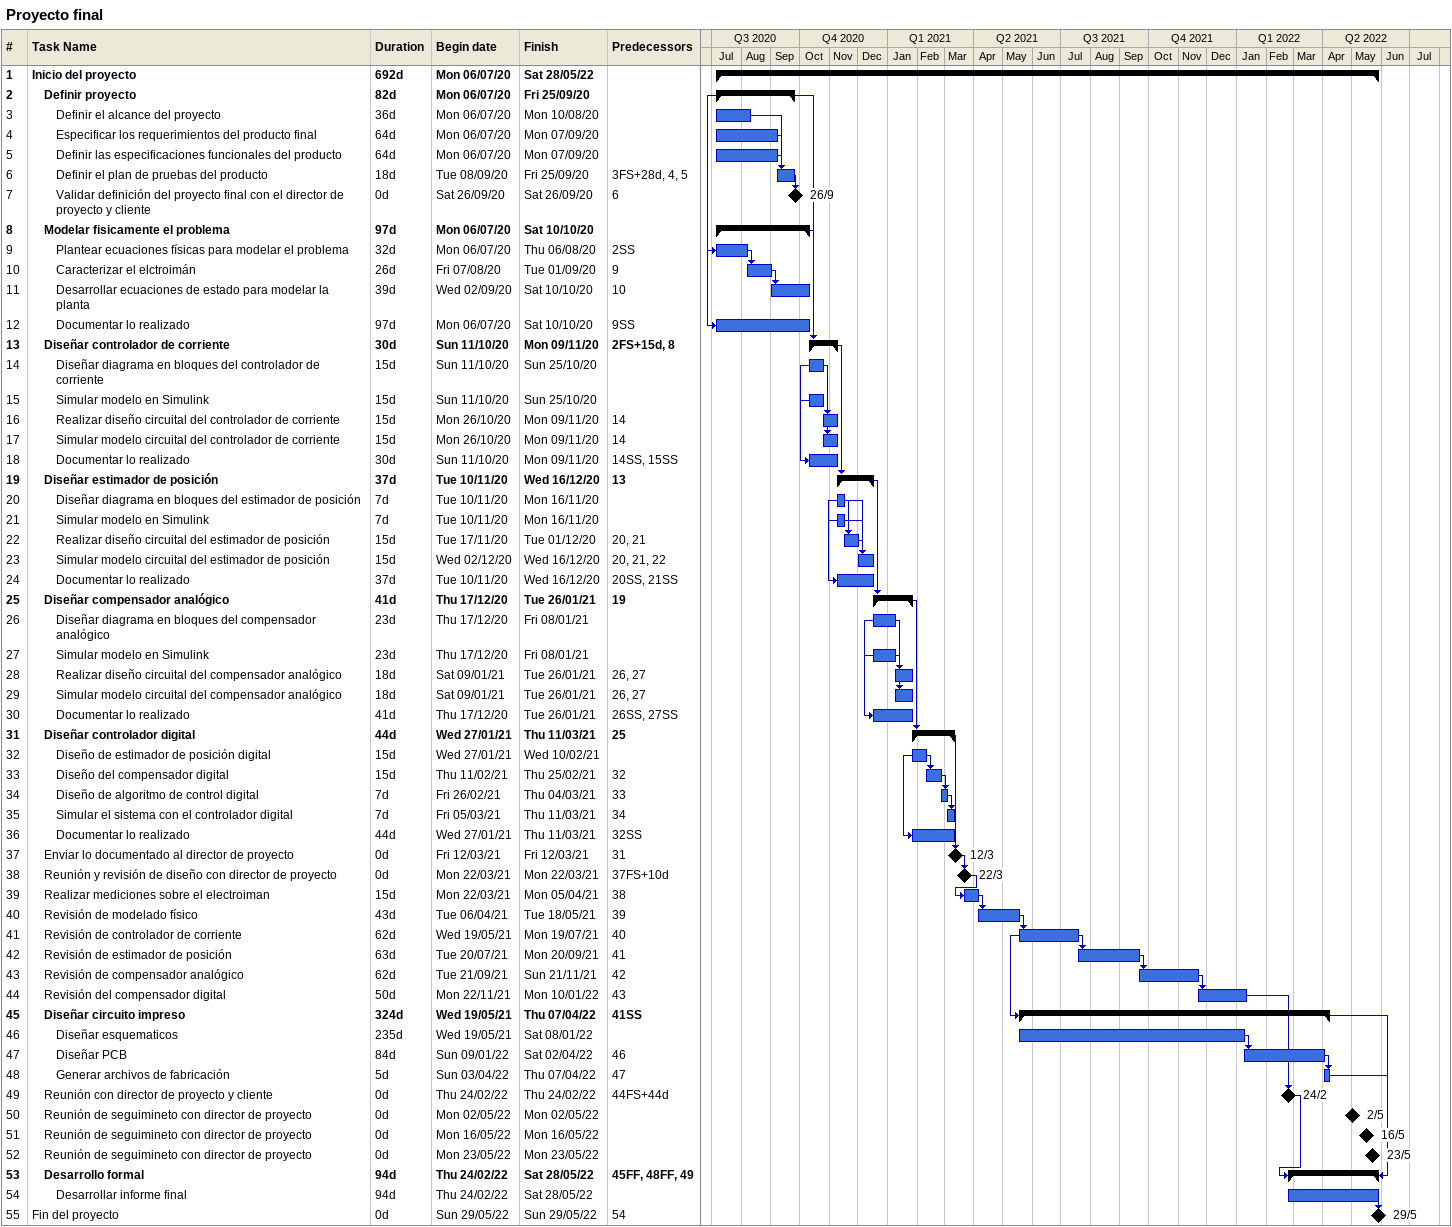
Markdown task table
Proyecto final

| ID | Level | Task | Duration | Start | Finish | Predecessors |
|---|---|---|---|---|---|---|
| 1 | 1 | **Inicio del proyecto** | 692d | 2020-07-06 | 2022-05-28 |  |
| 2 | 2 | **Definir proyecto** | 82d | 2020-07-06 | 2020-09-25 |  |
| 3 | 3 | Definir el alcance del proyecto | 36d | 2020-07-06 | 2020-08-10 |  |
| 4 | 3 | Especificar los requerimientos del producto final | 64d | 2020-07-06 | 2020-09-07 |  |
| 5 | 3 | Definir las especificaciones funcionales del producto | 64d | 2020-07-06 | 2020-09-07 |  |
| 6 | 3 | Definir el plan de pruebas del producto | 18d | 2020-09-08 | 2020-09-25 | 3FS+28d, 4, 5 |
| 7 | 3 | Validar definición del proyecto final con el director de proyecto y cliente | 0d | 2020-09-26 | 2020-09-26 | 6 |
| 8 | 2 | **Modelar fisicamente el problema** | 97d | 2020-07-06 | 2020-10-10 |  |
| 9 | 3 | Plantear ecuaciones físicas para modelar el problema | 32d | 2020-07-06 | 2020-08-06 | 2SS |
| 10 | 3 | Caracterizar el elctroimán | 26d | 2020-08-07 | 2020-09-01 | 9 |
| 11 | 3 | Desarrollar ecuaciones de estado para modelar la planta | 39d | 2020-09-02 | 2020-10-10 | 10 |
| 12 | 3 | Documentar lo realizado | 97d | 2020-07-06 | 2020-10-10 | 9SS |
| 13 | 2 | **Diseñar controlador de corriente** | 30d | 2020-10-11 | 2020-11-09 | 2FS+15d, 8 |
| 14 | 3 | Diseñar diagrama en bloques del controlador de corriente | 15d | 2020-10-11 | 2020-10-25 |  |
| 15 | 3 | Simular modelo en Simulink | 15d | 2020-10-11 | 2020-10-25 |  |
| 16 | 3 | Realizar diseño circuital del controlador de corriente | 15d | 2020-10-26 | 2020-11-09 | 14 |
| 17 | 3 | Simular modelo circuital del controlador de corriente | 15d | 2020-10-26 | 2020-11-09 | 14 |
| 18 | 3 | Documentar lo realizado | 30d | 2020-10-11 | 2020-11-09 | 14SS, 15SS |
| 19 | 2 | **Diseñar estimador de posición** | 37d | 2020-11-10 | 2020-12-16 | 13 |
| 20 | 3 | Diseñar diagrama en bloques del estimador de posición | 7d | 2020-11-10 | 2020-11-16 |  |
| 21 | 3 | Simular modelo en Simulink | 7d | 2020-11-10 | 2020-11-16 |  |
| 22 | 3 | Realizar diseño circuital del estimador de posición | 15d | 2020-11-17 | 2020-12-01 | 20, 21 |
| 23 | 3 | Simular modelo circuital del estimador de posición | 15d | 2020-12-02 | 2020-12-16 | 20, 21, 22 |
| 24 | 3 | Documentar lo realizado | 37d | 2020-11-10 | 2020-12-16 | 20SS, 21SS |
| 25 | 2 | **Diseñar compensador analógico** | 41d | 2020-12-17 | 2021-01-26 | 19 |
| 26 | 3 | Diseñar diagrama en bloques del compensador analógico | 23d | 2020-12-17 | 2021-01-08 |  |
| 27 | 3 | Simular modelo en Simulink | 23d | 2020-12-17 | 2021-01-08 |  |
| 28 | 3 | Realizar diseño circuital del compensador analógico | 18d | 2021-01-09 | 2021-01-26 | 26, 27 |
| 29 | 3 | Simular modelo circuital del compensador analógico | 18d | 2021-01-09 | 2021-01-26 | 26, 27 |
| 30 | 3 | Documentar lo realizado | 41d | 2020-12-17 | 2021-01-26 | 26SS, 27SS |
| 31 | 2 | **Diseñar controlador digital** | 44d | 2021-01-27 | 2021-03-11 | 25 |
| 32 | 3 | Diseño de estimador de posición digital | 15d | 2021-01-27 | 2021-02-10 |  |
| 33 | 3 | Diseño del compensador digital | 15d | 2021-02-11 | 2021-02-25 | 32 |
| 34 | 3 | Diseño de algoritmo de control digital | 7d | 2021-02-26 | 2021-03-04 | 33 |
| 35 | 3 | Simular el sistema con el controlador digital | 7d | 2021-03-05 | 2021-03-11 | 34 |
| 36 | 3 | Documentar lo realizado | 44d | 2021-01-27 | 2021-03-11 | 32SS |
| 37 | 2 | Enviar lo documentado al director de proyecto | 0d | 2021-03-12 | 2021-03-12 | 31 |
| 38 | 2 | Reunión y revisión de diseño con director de proyecto | 0d | 2021-03-22 | 2021-03-22 | 37FS+10d |
| 39 | 2 | Realizar mediciones sobre el electroiman | 15d | 2021-03-22 | 2021-04-05 | 38 |
| 40 | 2 | Revisión de modelado físico | 43d | 2021-04-06 | 2021-05-18 | 39 |
| 41 | 2 | Revisión de controlador de corriente | 62d | 2021-05-19 | 2021-07-19 | 40 |
| 42 | 2 | Revisión de estimador de posición | 63d | 2021-07-20 | 2021-09-20 | 41 |
| 43 | 2 | Revisión de compensador analógico | 62d | 2021-09-21 | 2021-11-21 | 42 |
| 44 | 2 | Revisión del compensador digital | 50d | 2021-11-22 | 2022-01-10 | 43 |
| 45 | 2 | **Diseñar circuito impreso** | 324d | 2021-05-19 | 2022-04-07 | 41SS |
| 46 | 3 | Diseñar esquematicos | 235d | 2021-05-19 | 2022-01-08 |  |
| 47 | 3 | Diseñar PCB | 84d | 2022-01-09 | 2022-04-02 | 46 |
| 48 | 3 | Generar archivos de fabricación | 5d | 2022-04-03 | 2022-04-07 | 47 |
| 49 | 2 | Reunión con director de proyecto y cliente | 0d | 2022-02-24 | 2022-02-24 | 44FS+44d |
| 50 | 2 | Reunión de seguimineto con director de proyecto | 0d | 2022-05-02 | 2022-05-02 |  |
| 51 | 2 | Reunión de seguimineto con director de proyecto | 0d | 2022-05-16 | 2022-05-16 |  |
| 52 | 2 | Reunión de seguimineto con director de proyecto | 0d | 2022-05-23 | 2022-05-23 |  |
| 53 | 2 | **Desarrollo formal** | 94d | 2022-02-24 | 2022-05-28 | 45FF, 48FF, 49 |
| 54 | 3 | Desarrollar informe final | 94d | 2022-02-24 | 2022-05-28 |  |
| 55 | 1 | Fin del proyecto | 0d | 2022-05-29 | 2022-05-29 | 54 |
